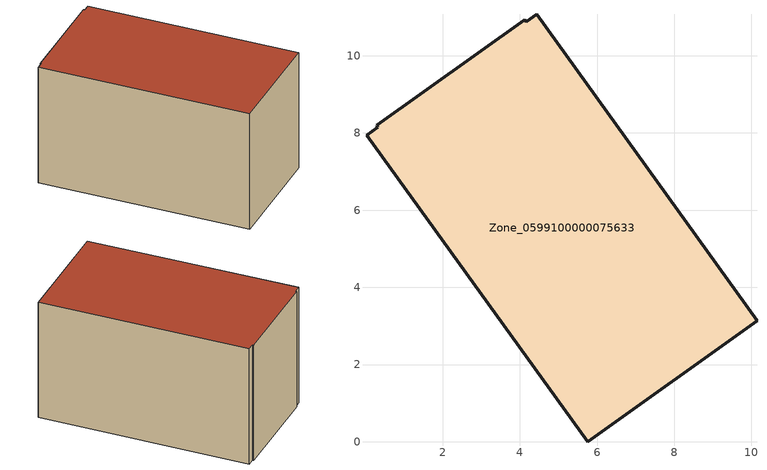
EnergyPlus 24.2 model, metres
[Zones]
Zone_0599100000075633
 floor ground (C_G): 10.14,3.13 5.77,0 0.03,7.95 0.32,8.15 0.29,8.19 4.12,10.93 4.17,10.88 4.44,11.08 z0
 wall outside (C_F): 4.17,10.88 4.12,10.93 0.29,8.19 0.32,8.15 0.03,7.95 5.77,0 10.14,3.13 4.44,11.08 4.17,10.88 z0:5.79
 roof outside (C_R): 10.14,3.13 4.44,11.08 4.17,10.88 4.12,10.93 0.29,8.19 0.32,8.15 0.03,7.95 5.77,0 z5.79
[BUILDING]
Pand.0599100000075633: North Axis=0; Terrain=City; Loads Convergence Tolerance Value=0.04; Temperature Convergence Tolerance Value=0.4; Solar Distribution=FullExterior; Maximum Number of Warmup Days=25; Minimum Number of Warmup Days=1
[Site:Location]
Rotterdam.The.Hague.AP_ZH_NLD Design_Conditions: Latitude=51.96; Longitude=4.45; Time Zone=1; Elevation=-4.5
[SITE:GROUNDTEMPERATURE:BUILDINGSURFACE]
18, 18, 18, 18, 18, 18, 18, 18, 18, 18, 18, 18
[MATERIAL] Thermal Absorptance=0.9; Solar Absorptance=0.7; Visible Absorptance=0.7
Name | Roughness | Thickness | Conductivity | Density | Specific Heat
G.TI.1975-1991 | MediumSmooth | 0.15 | 0.288461 | 540 | 1210
F.TI.1975-1991 | Rough | 0.3 | 0.230769 | 1920 | 840
R.TI.1975-1991 | MediumRough | 0.2 | 0.153846 | 1500 | 1000
[CONSTRUCTION]
C_G: G.TI.1975-1991
C_F: F.TI.1975-1991
C_R: R.TI.1975-1991
[ZONE]
Zone_0599100000075633: Type=1; Multiplier=1; Ceiling Height=Autocalculate; Volume=Autocalculate; Floor Area=autocalculate; Part of Total Floor Area=Yes
[ZONEINFILTRATION:DESIGNFLOWRATE]
Infil_Zone_0599100000075633: Zone or ZoneList or Space or SpaceList=Zone_0599100000075633; Schedule=AlwaysOn; Design Flow Rate Calculation Method=Flow/Area; Flow Rate per Floor Area=0.003; Constant Term Coefficient=1; Temperature Term Coefficient=0; Velocity Term Coefficient=0; Velocity Squared Term Coefficient=0
[HVACTEMPLATE:ZONE:IDEALLOADSAIRSYSTEM]
Zone_0599100000075633: Maximum Heating Supply Air Temperature=50; Minimum Cooling Supply Air Temperature=13; Maximum Heating Supply Air Humidity Ratio=0.0156; Minimum Cooling Supply Air Humidity Ratio=0.0077; Heating Limit=NoLimit; Cooling Limit=NoLimit; Dehumidification Control Type=ConstantSensibleHeatRatio; Cooling Sensible Heat Ratio=0.7; Dehumidification Setpoint=60; Humidification Control Type=None; Humidification Setpoint=30; Outdoor Air Method=None; Outdoor Air Flow Rate per Person=0.00944; Outdoor Air Flow Rate per Zone Floor Area=0; Outdoor Air Flow Rate per Zone=0; Demand Controlled Ventilation Type=None; Outdoor Air Economizer Type=NoEconomizer; Heat Recovery Type=None; Sensible Heat Recovery Effectiveness=0.7; Latent Heat Recovery Effectiveness=0.65
[ZONECONTROL:THERMOSTAT]
ThermostatControl_Zone_0599100000075633: Zone or ZoneList=Zone_0599100000075633; Control Type Schedule=DualSetpointControlType; Control 1=Thermostat_Zone_0599100000075633; Temperature Difference Between Cutout And Setpoint=0
[THERMOSTATSETPOINT:DUALSETPOINT]
Thermostat_Zone_0599100000075633: Heating Setpoint Temperature Schedule=HeatingSetpoint_Zone_0599100000075633; Cooling Setpoint Temperature Schedule=CoolingSetpoint_Zone_0599100000075633
[SCHEDULE:COMPACT]
HeatingSetpoint_Zone_0599100000075633: Through: 12/31, For: AllDays, Until: 24:00, 21
CoolingSetpoint_Zone_0599100000075633: Through: 12/31, For: AllDays, Until: 24:00, 24
DualSetpointControlType: Through: 12/31, For: AllDays, Until: 24:00, 4
AlwaysOn: Through: 12/31, For: AllDays, Until: 24:00, 1
